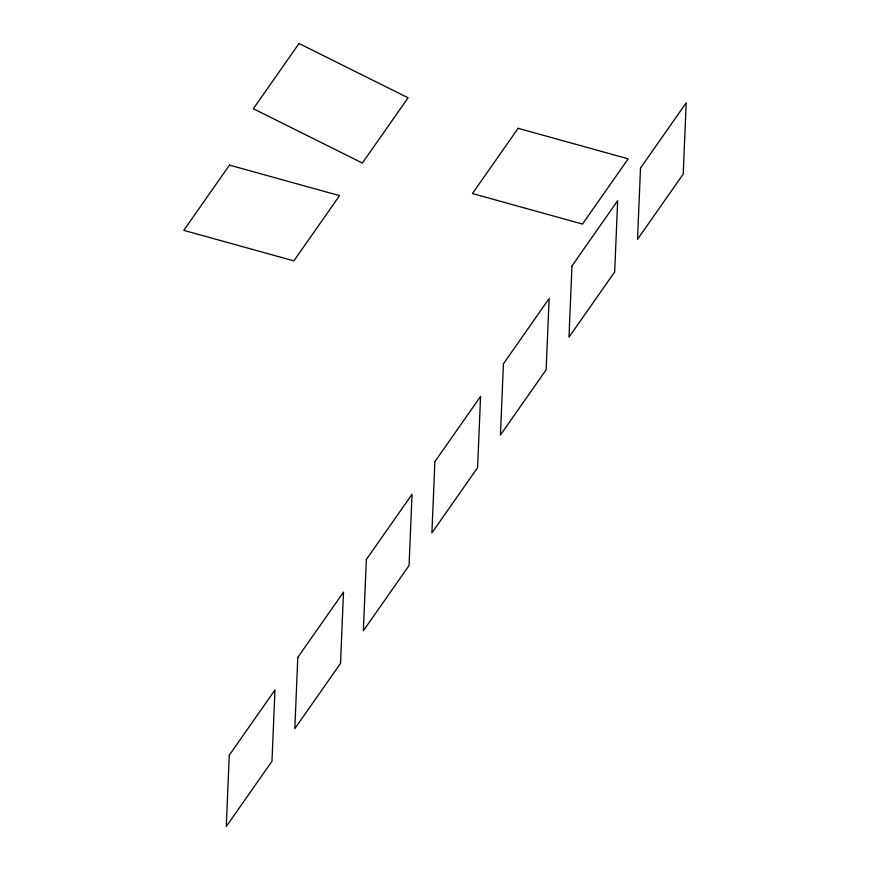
<?xml version="1.0" encoding="UTF-8"?>
<svg xmlns="http://www.w3.org/2000/svg" width="870" height="870" viewBox="0 0 870 870"><rect width="100%" height="100%" fill="white"/><g stroke="black" fill="none" stroke-linecap="round" stroke-linejoin="round"><path stroke-width="1.3" d="M229.267 755.247L226.276 826.5L271.973 761.261L274.963 689.997L229.267 755.247M297.801 657.383L294.821 728.636L340.518 663.397L343.498 592.144L297.801 657.383M366.346 559.519L363.355 630.783L409.052 565.533L412.043 494.28L366.346 559.519M434.891 461.655L431.901 532.918L477.597 467.679L480.577 396.415L434.891 461.655M503.425 363.801L500.435 435.054L546.132 369.815L549.122 298.562L503.425 363.801M571.971 265.937L568.98 337.19L614.677 271.951L617.656 200.698L571.971 265.937M640.505 168.073L637.525 239.337L683.211 174.098L686.202 102.834L640.505 168.073M299.03 43.5L253.333 108.739L362.388 163.016L408.084 97.777L299.03 43.5M229.495 165.115L183.798 230.354L293.853 260.88L339.539 195.641L229.495 165.115M518.139 128.303L472.443 193.542L582.498 224.068L628.183 158.829L518.139 128.303"/></g></svg>
